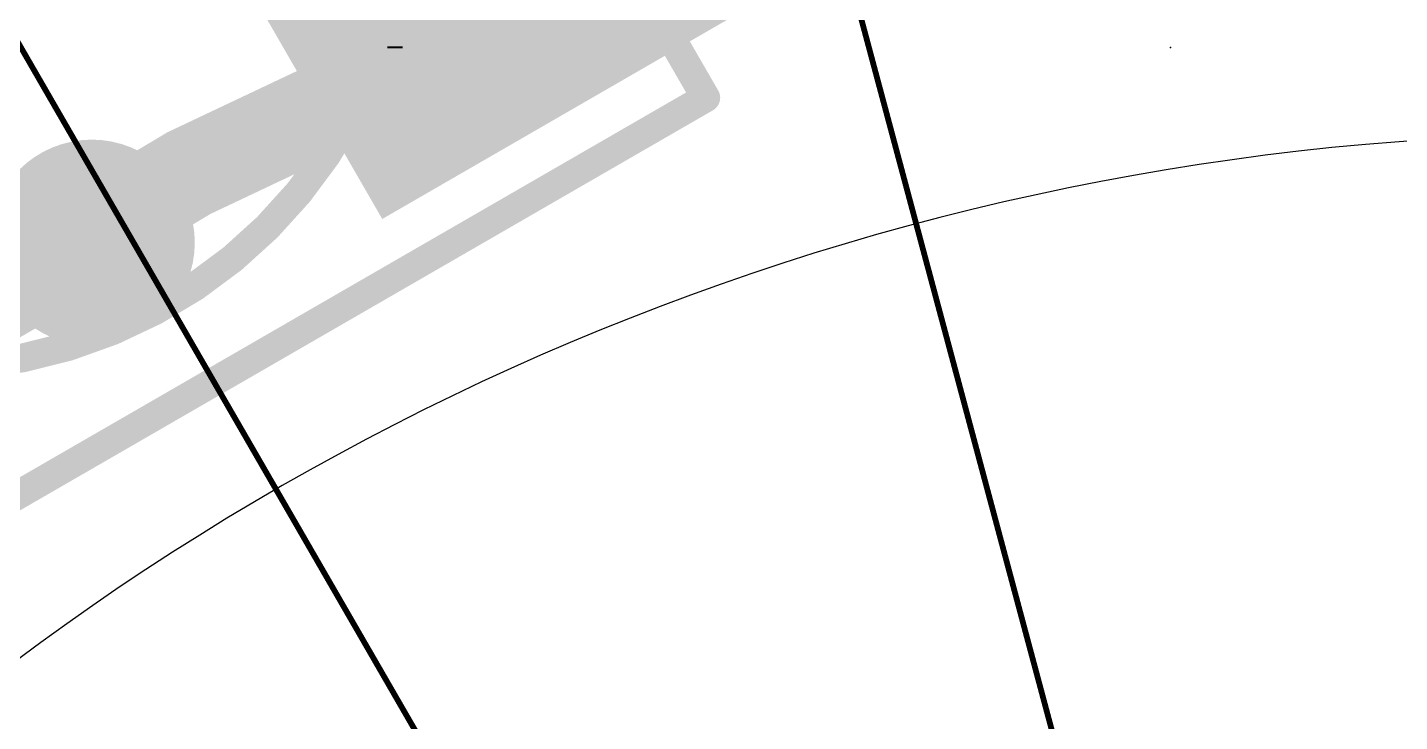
# Model space of a CAD drawing. Extents: x -51 to 51, y -51 to 51.
# Drawn here: x -6.94 to -0.9, y 9.1 to 12.15 of the extents above; entities that cross this region are included whole.
import ezdxf

# ---------------------------------------------------------------- set-up
doc = ezdxf.new("R2010")
doc.units = 0
for name, color, linetype in [('1', 14, 'CONTINUOUS'), ('16', 174, 'CONTINUOUS'), ('18', 94, 'CONTINUOUS'), ('20', 178, 'CONTINUOUS'), ('21', 251, 'CONTINUOUS'), ('22', 251, 'CONTINUOUS'), ('24', 178, 'CONTINUOUS'), ('49', 251, 'CONTINUOUS')]:
    doc.layers.add(name, color=color, linetype=linetype)

# ---------------------------------------------------------------- blocks, each defined once
blk = doc.blocks.new('RECT')
blk.add_solid([(-0.5, -0.5), (0.5, -0.5), (-0.5, 0.5), (0.5, 0.5)])
blk = doc.blocks.new('ROUNDV')
at = {"const_width": 0.5}
blk.add_lwpolyline([(0, -0.25, 1), (0, 0.25, 1), (0, -0.25)], format="xyb", dxfattribs=at)

msp = doc.modelspace()

# ---------------------------------------------------------------- linework, layer by layer
at = {"layer": '1', "const_width": 0.4064}
msp.add_lwpolyline([(-8.2481, 10.2859), (-6.6533, 11.2057)], dxfattribs=at)
at = {"layer": '1', "const_width": 0.2032}
msp.add_lwpolyline([(-6.6025, 11.1177, 1), (-6.704, 11.2937)], format="xyb", dxfattribs=at)
at = {"layer": '16', "const_width": 0.4064}
msp.add_lwpolyline([(-0.1593, 13.031, 0.4142), (-13.031, 0.1593)], format="xyb", dxfattribs=at)
at = {"layer": '20'}
for points in [[(0, 18.415, 0.4142), (-18.415, 0)], [(0, -11.684, 1), (0, 11.684, 1), (0, -11.684)]]:
    msp.add_lwpolyline(points, format="xyb", dxfattribs=at)
at = {"layer": '21', "const_width": 0.127}
for points in [[(-6.4509, 16.1732), (-3.9509, 11.8431)], [(-3.9509, 11.8431), (-8.2811, 9.3431)]]:
    msp.add_lwpolyline(points, dxfattribs=at)
at = {"layer": '21'}
for points, const_width in [([(-7.366, 10.6582, 1), (-7.366, 14.8582, 1), (-7.366, 10.6582)], 0.127), ([(-3.9351, 11.8156, 1), (-3.9668, 11.8706)], 0.0635), ([(-3.9784, 11.8272, 1), (-3.9234, 11.859)], 0.0635)]:
    msp.add_lwpolyline(points, format="xyb", dxfattribs=dict(at, const_width=const_width))
at = {"layer": '24'}
msp.add_point((-1.905, 12.065), dxfattribs=at)
at = {"layer": '49', "const_width": 0.0254}
for points in [[(13.148, -49.069), (-13.148, 49.069)], [(25.4, -43.9941), (-25.4, 43.9941)]]:
    msp.add_lwpolyline(points, dxfattribs=at)

# ---------------------------------------------------------------- block references
at = {"layer": '1', "xscale": 2, "yscale": 1.1, "rotation": 210}
msp.add_blockref('RECT', (-4.7839, 12.2859), dxfattribs=at)
at = {"layer": '18', "xscale": 0.9064, "yscale": 0.9064}
msp.add_blockref('ROUNDV', (-6.6533, 11.2057), dxfattribs=at)
msp.add_blockref('ROUNDV', (-6.6533, 11.2057), dxfattribs=at)
at = {"layer": '22', "rotation": 180}
for p, xscale, yscale in [((-5.3036, 12.1488), 0.3429, 0.0076), ((-5.3074, 12.1412), 0.3201, 0.0076), ((-5.315, 12.126), 0.2895, 0.0076), ((-5.3073, 12.1336), 0.3048, 0.0076), ((-5.315, 12.1184), 0.2743, 0.0077), ((-5.315, 12.1107), 0.2591, 0.0076), ((-5.315, 12.1031), 0.2286, 0.0076), ((-5.3188, 12.0955), 0.2057, 0.0076), ((-5.315, 12.0879), 0.1829, 0.0076), ((-5.315, 12.0803), 0.1524, 0.0077), ((-5.3188, 12.0726), 0.1143, 0.0076), ((-5.3188, 12.065), 0.0686, 0.0076)]:
    msp.add_blockref('RECT', p, dxfattribs=dict(at, xscale=xscale, yscale=yscale))

doc.saveas('drawing.dxf')
